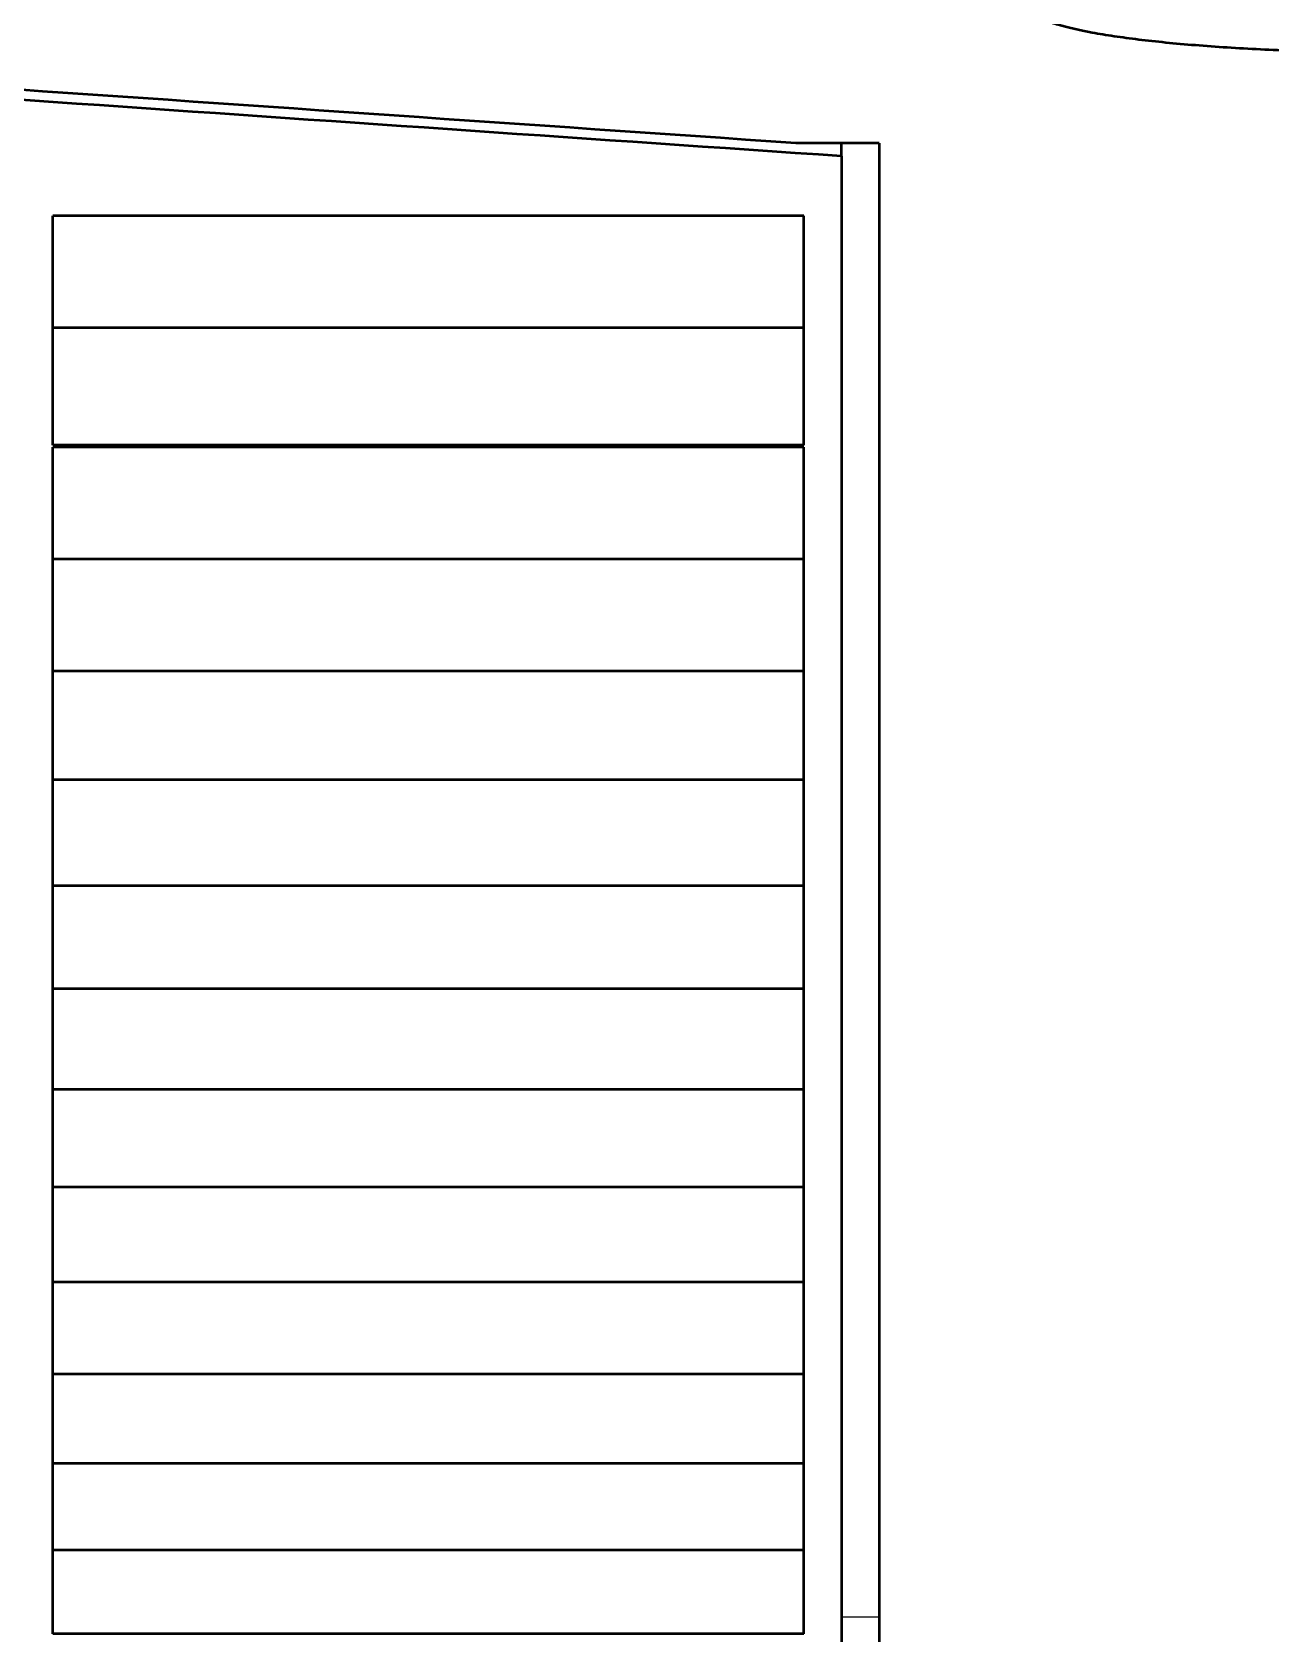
# Model space of a CAD drawing. Header units: millimetres. Extents: x 0 to 594, y 0 to 420.
# Drawn here: x 254.486 to 257.784, y 51.099 to 55.361 of the extents above; entities that cross this region are included whole.
import ezdxf

# ---------------------------------------------------------------- set-up
doc = ezdxf.new("R2010")
doc.units = ezdxf.units.MM
doc.layers.add('1', color=7, linetype='Continuous')

msp = doc.modelspace()

# ---------------------------------------------------------------- linework, layer by layer
at = {"layer": '1', "color": 7, "linetype": 'Continuous', "lineweight": 50}
for p, q in [((256.7409, 55.0659), (256.5192, 55.0659)), ((256.6409, 55.0311), (256.6409, 55.066)), ((256.6409, 55.0311), (256.6409, 48.1527)), ((254.5409, 54.5746), (254.5409, 54.8726)), ((256.5409, 54.8726), (254.5409, 54.8726)), ((256.5409, 54.5746), (256.5409, 54.8726)), ((254.5409, 54.2625), (254.5409, 54.5746)), ((256.5409, 54.5746), (254.5409, 54.5746)), ((256.5409, 54.2625), (256.5409, 54.5746)), ((256.5409, 54.2625), (254.5409, 54.2625)), ((254.5409, 53.9584), (254.5409, 54.2565)), ((256.5409, 54.2565), (254.5409, 54.2565)), ((256.5409, 53.9584), (256.5409, 54.2565)), ((254.5409, 53.6611), (254.5409, 53.9584)), ((256.5409, 53.9584), (254.5409, 53.9584)), ((256.5409, 53.6611), (256.5409, 53.9584)), ((254.5409, 53.3718), (254.5409, 53.6611)), ((256.5409, 53.6611), (254.5409, 53.6611)), ((256.5409, 53.3718), (256.5409, 53.6611)), ((254.5409, 53.0894), (254.5409, 53.3718)), ((256.5409, 53.3718), (254.5409, 53.3718)), ((256.5409, 53.0894), (256.5409, 53.3718)), ((254.5409, 52.8149), (254.5409, 53.0894)), ((256.5409, 53.0894), (254.5409, 53.0894)), ((256.5409, 52.8149), (256.5409, 53.0894)), ((254.5409, 52.5474), (254.5409, 52.8149)), ((256.5409, 52.8149), (254.5409, 52.8149)), ((256.5409, 52.5474), (256.5409, 52.8149)), ((254.5409, 52.2876), (254.5409, 52.5474)), ((256.5409, 52.5474), (254.5409, 52.5474)), ((256.5409, 52.2876), (256.5409, 52.5474)), ((254.5409, 52.0349), (254.5409, 52.2876)), ((256.5409, 52.2876), (254.5409, 52.2876)), ((256.5409, 52.0349), (256.5409, 52.2876)), ((254.5409, 51.7899), (254.5409, 52.0349)), ((256.5409, 52.0349), (254.5409, 52.0349)), ((256.5409, 51.7899), (256.5409, 52.0349)), ((254.5409, 51.552), (254.5409, 51.7899)), ((256.5409, 51.7899), (254.5409, 51.7899)), ((256.5409, 51.552), (256.5409, 51.7899)), ((254.5409, 51.3217), (254.5409, 51.552)), ((256.5409, 51.552), (254.5409, 51.552)), ((256.5409, 51.3217), (256.5409, 51.552)), ((254.5409, 51.0986), (254.5409, 51.3217)), ((256.5409, 51.3217), (254.5409, 51.3217)), ((256.5409, 51.0986), (256.5409, 51.3217)), ((256.5409, 51.0986), (254.5409, 51.0986))]:
    msp.add_line(p, q, dxfattribs=at)
at = {"layer": '1', "color": 7, "linetype": 'Continuous', "lineweight": 25}
msp.add_line((256.7409, 51.1432), (256.6409, 51.1432), dxfattribs=at)
at = {"layer": '1', "color": 7, "linetype": 'Continuous', "lineweight": 50}
msp.add_ellipse((459.8322, 1047.384), major_axis=(1731.4034, -0.1302), ratio=0.577143, start_param=4.592507, end_param=4.594805, dxfattribs=at)
for points, knots in [([(257.141, 55.4274), (257.141, 55.4194), (257.1477, 55.4116), (257.167, 55.4), (257.175, 55.3962), (257.194, 55.3886), (257.2052, 55.3849), (257.2426, 55.3739), (257.2729, 55.367), (257.3267, 55.3571), (257.346, 55.3539), (257.3875, 55.3477), (257.4094, 55.3448), (257.4783, 55.3364), (257.5286, 55.3314), (257.6104, 55.3248), (257.6389, 55.3228), (257.6968, 55.3191), (257.7559, 55.3157), (257.8173, 55.313), (257.8643, 55.3113), (257.8801, 55.3107), (257.9119, 55.3097), (257.9281, 55.3093), (258.009, 55.3073), (258.0745, 55.3065), (258.1407, 55.3065)], [0, 0, 0, 0, 0.125, 0.125, 0.1875, 0.1875, 0.25, 0.25, 0.375, 0.375, 0.4375, 0.4375, 0.5, 0.5, 0.625, 0.625, 0.6875, 0.6875, 0.75, 0.8125, 0.8125, 0.84375, 0.84375, 0.875, 0.875, 1, 1, 1, 1]), ([(256.7409, 55.0659), (256.7409, 54.7055), (256.7409, 53.6169), (256.7409, 52.2121), (256.7409, 51.0142), (256.7409, 50.0182), (256.7409, 49.2237), (256.7409, 48.6161), (256.7409, 48.297), (256.7409, 48.1906), (256.7409, 48.163)], [0, 0, 0, 0, 0.083934, 0.263736, 0.389889, 0.484142, 0.653794, 0.78188, 0.908517, 1, 1, 1, 1])]:
    msp.add_open_spline(points, degree=3, knots=knots, dxfattribs=at)
msp.add_open_spline([(256.5192, 55.0659), (255.0931, 55.1634), (253.667, 55.2619), (252.2409, 55.3615)], degree=3, dxfattribs=at)

doc.saveas('drawing.dxf')
